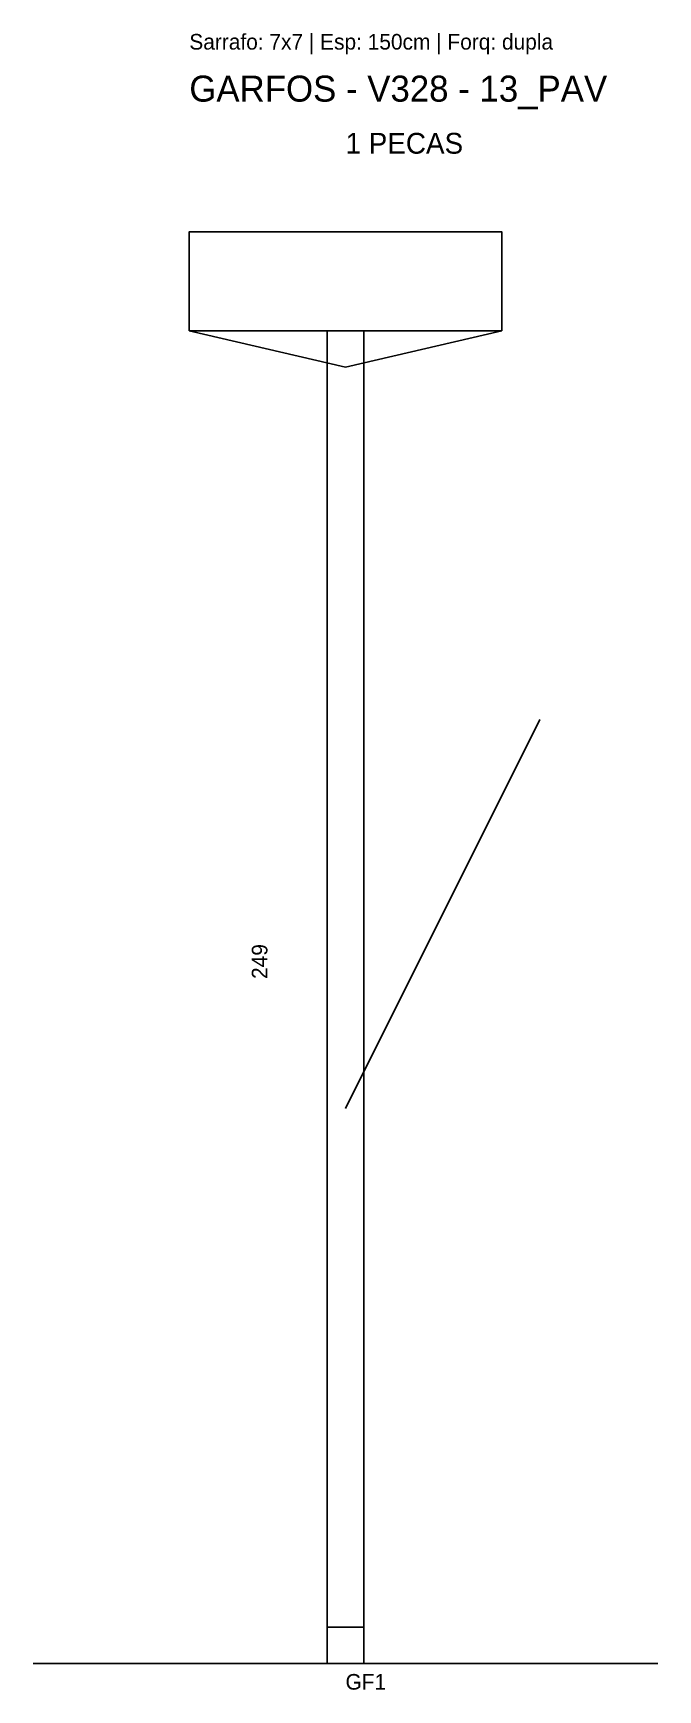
# Model space of a CAD drawing. Header units: metres. Extents: x -30 to 90, y -12 to 306.
import ezdxf

# ---------------------------------------------------------------- set-up
doc = ezdxf.new("R2010")
doc.units = ezdxf.units.M
for name, color, linetype in [('BARRA_ANCORAGEM', 6, 'Continuous'), ('COTA', 1, 'Continuous'), ('GARFOS', 5, 'Continuous'), ('NOMENCLATURA', 7, 'Continuous'), ('SARRAFOS', 3, 'Continuous'), ('VIGAS_REF', 1, 'Continuous')]:
    doc.layers.add(name, color=color, linetype=linetype)

msp = doc.modelspace()

# ---------------------------------------------------------------- linework, layer by layer
at = {"layer": 'BARRA_ANCORAGEM'}
msp.add_line((30, 99.6), (67.35, 174.3), dxfattribs=at)
at = {"layer": 'GARFOS'}
for p, q in [((30, 242), (0, 249)), ((0, 249), (60, 249)), ((30, 242), (60, 249))]:
    msp.add_line(p, q, dxfattribs=at)
at = {"layer": 'GARFOS', "linetype": 'CONTINUOUS'}
msp.add_line((-30, -7), (90, -7), dxfattribs=at)
at = {"layer": 'GARFOS'}
msp.add_lwpolyline([(26.5, 0), (33.5, 0), (33.5, 249), (26.5, 249), (26.5, 0)], dxfattribs=at)
at = {"layer": 'SARRAFOS'}
msp.add_lwpolyline([(26.5, -7), (33.5, -7), (33.5, 0), (26.5, 0), (26.5, -7)], dxfattribs=at)
at = {"layer": 'VIGAS_REF'}
msp.add_lwpolyline([(0, 249), (60, 249), (60, 268), (0, 268), (0, 249)], dxfattribs=at)

# ---------------------------------------------------------------- texts
at = {"layer": 'COTA'}
msp.add_text('249', height=3, rotation=90, dxfattribs=at).set_placement((15, 124.5))
at = {"layer": 'NOMENCLATURA'}
for s, height, p in [('Sarrafo: 7x7 | Esp: 150cm | Forq: dupla', 3, (0, 303)), ('GARFOS - V328 - 13_PAV', 5, (0, 293)), ('1 PECAS', 4, (30, 283)), ('GF1', 3, (30, -12))]:
    msp.add_text(s, height=height, dxfattribs=at).set_placement(p)

doc.saveas('drawing.dxf')
